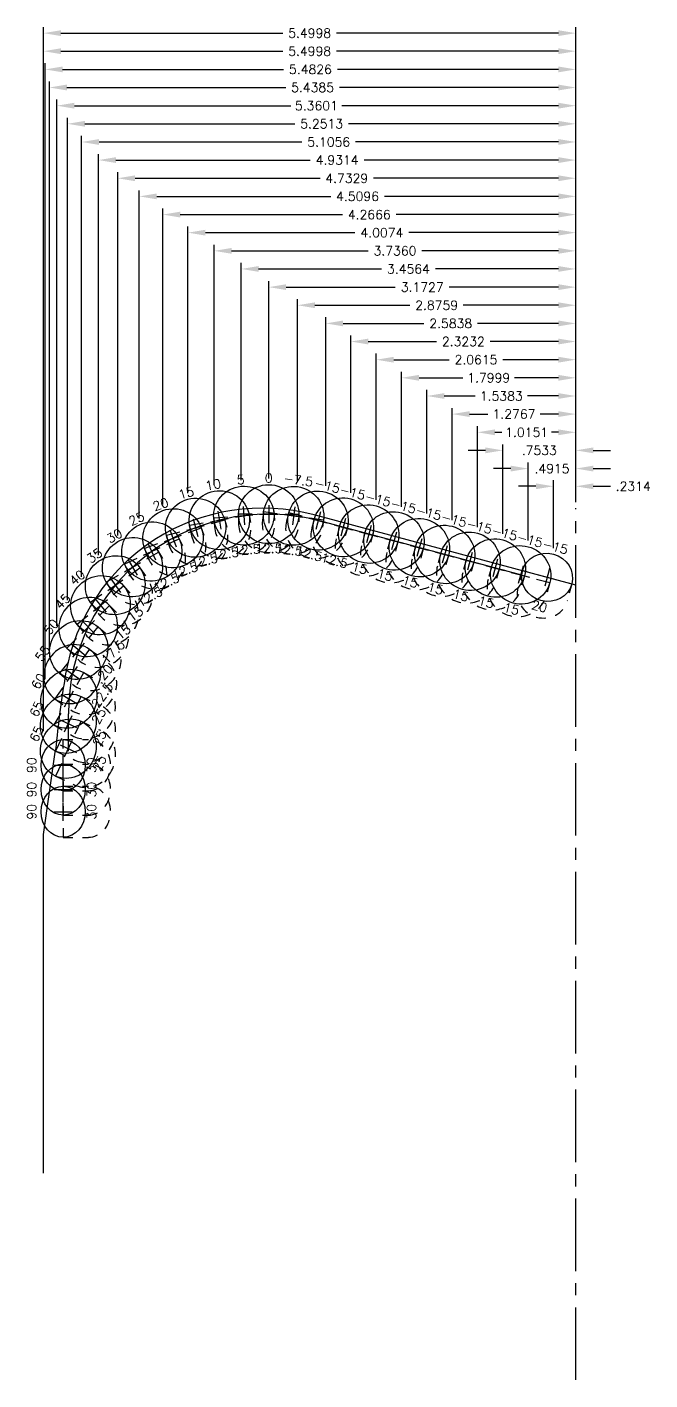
# Model space of a CAD drawing. Extents: x 115.8 to 158.2, y 81.6 to 111.6.
# Drawn here: x 151.77 to 158.2, y 91.73 to 105.71 of the extents above; entities that cross this region are included whole.
import ezdxf
from ezdxf.enums import TextEntityAlignment as Align

# ---------------------------------------------------------------- set-up
doc = ezdxf.new("R2010")
doc.units = 0
doc.header["$MEASUREMENT"] = 0
doc.header["$PDMODE"] = 35
doc.linetypes.add('CENTER2', pattern=[1.125, 0.75, -0.125, 0.125, -0.125])
doc.linetypes.add('HIDDEN2', pattern=[0.1875, 0.125, -0.0625])
doc.layers.get('0').update_dxf_attribs({"linetype": 'CONTINUOUS'})
doc.layers.get('Defpoints').update_dxf_attribs({"color": 10, "linetype": 'CONTINUOUS'})
for name, color, linetype, true_color in [('Blade_1', 30, 'CONTINUOUS', 0xff7f00), ('Blade_3', 7, 'CONTINUOUS', 0x00cc00), ('Blade_5', 7, 'CONTINUOUS', 0x0066cc)]:
    doc.layers.add(name, color=color, linetype=linetype, true_color=true_color)
doc.layers.add('CLine', color=5, linetype='CENTER2')
doc.layers.add('Dims', color=4, linetype='CONTINUOUS')
doc.styles.add('RomanS', font='romans')
doc.dimstyles.get("Standard").update_dxf_attribs({"dimtxt": 0.094, "dimasz": 0.18, "dimexe": 0.0625, "dimexo": 0.0625, "dimgap": 0.045, "dimtad": 0, "dimtih": 1, "dimtoh": 1, "dimdec": 4, "dimzin": 4, "dimdsep": 46, "dimtxsty": 'RomanS', "dimcen": 0.09, "dimazin": 1, "dimtfac": 1, "dimtdec": 4, "dimtofl": 0, "dimtmove": 0, "dimatfit": 1, "dimfxl": 1, "dimtolj": 1, "dimtzin": 0, "dimarcsym": 0})

# ---------------------------------------------------------------- blocks, each defined once
blk = doc.blocks.new('CMark')
at = {"layer": 'CLine'}
for p, q in [((-0.094, 0), (0.094, 0)), ((0, 0.094), (0, -0.094))]:
    blk.add_line(p, q, dxfattribs=at)
blk = doc.blocks.new('1613@15')
for p, q in [((-0.17, 0), (-0.312, 0)), ((0.171, 0), (0.312, 0))]:
    blk.add_line(p, q)
at = {"color": 8, "linetype": 'HIDDEN2', "ltscale": 0.5}
blk.add_line((-0.312, 0), (-0.312, -0.135), dxfattribs=at)
at = {"color": 8, "linetype": 'HIDDEN2', "ltscale": 0.5, "flags": 128}
blk.add_lwpolyline([(0.312, 0), (0.312, -0.135)], dxfattribs=at)
blk.add_ellipse((0, 0), major_axis=(-0.312, 0), ratio=0.965926, start_param=-3.141592653589793, end_param=3.141592653589793)
at = {"color": 8, "linetype": 'HIDDEN2', "ltscale": 0.5}
blk.add_ellipse((0, -0.135), major_axis=(-0.312, 0), ratio=0.965926, start_param=0, end_param=3.141593, dxfattribs=at)
blk.add_blockref('CMark', (0, 0))
at = {"style": 'RomanS'}
blk.add_text('15', height=0.094, dxfattribs=at).set_placement((0, -0.364), align=Align.MIDDLE_CENTER)
blk.add_attdef('ANG', text='', height=0.094, dxfattribs=at).set_placement((0, 0.298), align=Align.BOTTOM_CENTER)
blk = doc.blocks.new('1313@20')
for p, q in [((-0.17, 0), (-0.265, 0)), ((0.171, 0), (0.264, 0))]:
    blk.add_line(p, q)
at = {"color": 8, "linetype": 'HIDDEN2', "ltscale": 0.5}
blk.add_line((-0.265, 0), (-0.265, -0.178), dxfattribs=at)
at = {"color": 8, "linetype": 'HIDDEN2', "ltscale": 0.5, "flags": 128}
blk.add_lwpolyline([(0.264, 0), (0.264, -0.178)], dxfattribs=at)
blk.add_ellipse((0, 0), major_axis=(0.264, 0), ratio=0.939693)
at = {"color": 8, "linetype": 'HIDDEN2', "ltscale": 0.5}
blk.add_ellipse((0, -0.178), major_axis=(0.264, 0), ratio=0.939693, start_param=3.141593, end_param=6.283185, dxfattribs=at)
blk.add_blockref('CMark', (0, 0))
at = {"style": 'RomanS'}
blk.add_text('20', height=0.094, dxfattribs=at).set_placement((0, -0.311), align=Align.MIDDLE_CENTER)
blk.add_attdef('ANG', text='', height=0.094, dxfattribs=at).set_placement((0, 0.251), align=Align.BOTTOM_CENTER)
blk = doc.blocks.new('1313@30')
for p, q in [((-0.17, 0), (-0.265, 0)), ((0.171, 0), (0.264, 0))]:
    blk.add_line(p, q)
at = {"color": 8, "linetype": 'HIDDEN2', "ltscale": 0.5}
blk.add_line((-0.265, 0), (-0.265, -0.26), dxfattribs=at)
at = {"color": 8, "linetype": 'HIDDEN2', "ltscale": 0.5, "flags": 128}
blk.add_lwpolyline([(0.264, 0), (0.264, -0.26)], dxfattribs=at)
blk.add_ellipse((0, 0), major_axis=(0.264, 0), ratio=0.866025)
at = {"color": 8, "linetype": 'HIDDEN2', "ltscale": 0.5}
blk.add_ellipse((0, -0.26), major_axis=(0.264, 0), ratio=0.866025, start_param=3.141593, end_param=6.283185, dxfattribs=at)
blk.add_blockref('CMark', (0, 0))
at = {"style": 'RomanS'}
blk.add_text('30', height=0.094, dxfattribs=at).set_placement((0, -0.292), align=Align.MIDDLE_CENTER)
blk.add_attdef('ANG', text='', height=0.094, dxfattribs=at).set_placement((0, 0.251), align=Align.BOTTOM_CENTER)
blk = doc.blocks.new('1613@12.5')
for p, q in [((-0.17, 0), (-0.312, 0)), ((0.171, 0), (0.312, 0))]:
    blk.add_line(p, q)
at = {"color": 8, "linetype": 'HIDDEN2', "ltscale": 0.5}
blk.add_line((-0.312, 0), (-0.312, -0.09), dxfattribs=at)
at = {"color": 8, "linetype": 'HIDDEN2', "ltscale": 0.5, "flags": 128}
blk.add_lwpolyline([(0.312, 0.022), (0.312, -0.09)], dxfattribs=at)
blk.add_ellipse((0, 0), major_axis=(-0.312, 0), ratio=0.97632, start_param=3.141593, end_param=9.424778)
at = {"color": 8, "linetype": 'HIDDEN2', "ltscale": 0.5}
blk.add_ellipse((0, -0.09), major_axis=(-0.312, 0), ratio=0.97632, start_param=0, end_param=3.141593, dxfattribs=at)
blk.add_blockref('CMark', (0, 0))
at = {"style": 'RomanS'}
blk.add_text('12.5', height=0.094, dxfattribs=at).set_placement((0, -0.355), align=Align.MIDDLE_CENTER)
blk.add_attdef('ANG', text='', height=0.094, dxfattribs=at).set_placement((0, 0.298), align=Align.BOTTOM_CENTER)
blk = doc.blocks.new('1613@25')
for p, q in [((-0.17, 0), (-0.312, 0)), ((0.171, 0), (0.312, 0))]:
    blk.add_line(p, q)
at = {"color": 8, "linetype": 'HIDDEN2', "ltscale": 0.5}
blk.add_line((-0.312, 0), (-0.312, -0.22), dxfattribs=at)
at = {"color": 8, "linetype": 'HIDDEN2', "ltscale": 0.5, "flags": 128}
blk.add_lwpolyline([(0.312, 0), (0.312, -0.22)], dxfattribs=at)
blk.add_ellipse((0, 0), major_axis=(-0.312, 0), ratio=0.906308, start_param=-3.141592653589793, end_param=3.141592653589793)
at = {"color": 8, "linetype": 'HIDDEN2', "ltscale": 0.5}
blk.add_ellipse((0, -0.22), major_axis=(-0.312, 0), ratio=0.906308, start_param=0, end_param=3.141593, dxfattribs=at)
blk.add_blockref('CMark', (0, 0))
at = {"style": 'RomanS'}
blk.add_text('25', height=0.094, dxfattribs=at).set_placement((0, -0.356), align=Align.MIDDLE_CENTER)
blk.add_attdef('ANG', text='', height=0.094, dxfattribs=at).set_placement((0, 0.287), align=Align.BOTTOM_CENTER)
blk = doc.blocks.new('1613@20')
for p, q in [((-0.17, 0), (-0.312, 0)), ((0.171, 0), (0.312, 0))]:
    blk.add_line(p, q)
at = {"color": 8, "linetype": 'HIDDEN2', "ltscale": 0.5}
blk.add_line((-0.312, 0), (-0.312, -0.178), dxfattribs=at)
at = {"color": 8, "linetype": 'HIDDEN2', "ltscale": 0.5, "flags": 128}
blk.add_lwpolyline([(0.312, 0), (0.312, -0.178)], dxfattribs=at)
blk.add_ellipse((0, 0), major_axis=(-0.312, 0), ratio=0.939693, start_param=-3.141592653589793, end_param=3.141592653589793)
at = {"color": 8, "linetype": 'HIDDEN2', "ltscale": 0.5}
blk.add_ellipse((0, -0.178), major_axis=(-0.312, 0), ratio=0.939693, start_param=0, end_param=3.141593, dxfattribs=at)
blk.add_blockref('CMark', (0, 0))
at = {"style": 'RomanS'}
blk.add_text('20', height=0.094, dxfattribs=at).set_placement((0, -0.356), align=Align.MIDDLE_CENTER)
blk.add_attdef('ANG', text='', height=0.094, dxfattribs=at).set_placement((0, 0.298), align=Align.BOTTOM_CENTER)
blk = doc.blocks.new('1613@22.5')
for p, q in [((-0.17, 0), (-0.312, 0)), ((0.171, 0), (0.312, 0))]:
    blk.add_line(p, q)
at = {"color": 8, "linetype": 'HIDDEN2', "ltscale": 0.5}
blk.add_line((-0.312, 0), (-0.312, -0.178), dxfattribs=at)
at = {"color": 8, "linetype": 'HIDDEN2', "ltscale": 0.5, "flags": 128}
blk.add_lwpolyline([(0.312, 0), (0.312, -0.178)], dxfattribs=at)
at = {"extrusion": (0, 0, -1)}
blk.add_ellipse((0, 0), major_axis=(-0.312, 0), ratio=0.92388, start_param=-3.141592653589793, end_param=3.141592653589793, dxfattribs=at)
at = {"color": 8, "linetype": 'HIDDEN2', "ltscale": 0.5}
blk.add_ellipse((0, -0.199), major_axis=(0.312, 0), ratio=0.92388, start_param=3.141593, end_param=6.283185, dxfattribs=at)
blk.add_blockref('CMark', (0, 0))
at = {"style": 'RomanS'}
blk.add_text('22.5', height=0.094, dxfattribs=at).set_placement((0, -0.377), align=Align.MIDDLE_CENTER)
blk.add_attdef('ANG', text='', height=0.094, dxfattribs=at).set_placement((0, 0.298), align=Align.BOTTOM_CENTER)
blk = doc.blocks.new('*D117')
at = {"layer": 'Defpoints', "color": 0, "transparency": 16777216}
for p in [(157.203, 100.963), (157.435, 100.737), (157.203, 100.263)]:
    blk.add_point(p, dxfattribs=at)
at = {"layer": 'Dims', "color": 0, "lineweight": -2, "transparency": 16777216}
for p, q in [((157.023, 100.963), (156.843, 100.963)), ((157.203, 100.325), (157.203, 101.026)), ((157.435, 100.8), (157.435, 101.026)), ((157.615, 100.963), (157.795, 100.963))]:
    blk.add_line(p, q, dxfattribs=at)
at = {"layer": 'Dims', "color": 0, "transparency": 16777216}
for points in [[(157.023, 100.993), (157.023, 100.933), (157.203, 100.963)], [(157.615, 100.993), (157.615, 100.933), (157.435, 100.963)]]:
    blk.add_solid(points, dxfattribs=at)
at = {"layer": 'Dims', "color": 0, "transparency": 16777216, "insert": (158.028, 100.963), "char_height": 0.094, "attachment_point": 5, "style": 'RomanS'}
blk.add_mtext('\\A1;.2314', dxfattribs=at)
blk = doc.blocks.new('*D118')
at = {"layer": 'Defpoints', "color": 0, "transparency": 16777216}
for p in [(156.943, 101.146), (157.435, 100.737), (156.943, 100.339)]:
    blk.add_point(p, dxfattribs=at)
at = {"layer": 'Dims', "color": 0, "lineweight": -2, "transparency": 16777216}
for p, q in [((156.763, 101.146), (156.583, 101.146)), ((156.943, 100.402), (156.943, 101.209)), ((157.435, 100.8), (157.435, 101.209)), ((157.615, 101.146), (157.795, 101.146))]:
    blk.add_line(p, q, dxfattribs=at)
at = {"layer": 'Dims', "color": 0, "transparency": 16777216}
for points in [[(156.763, 101.176), (156.763, 101.116), (156.943, 101.146)], [(157.615, 101.176), (157.615, 101.116), (157.435, 101.146)]]:
    blk.add_solid(points, dxfattribs=at)
at = {"layer": 'Dims', "color": 0, "transparency": 16777216, "insert": (157.189, 101.146), "char_height": 0.094, "attachment_point": 5, "style": 'RomanS'}
blk.add_mtext('\\A1;.4915', dxfattribs=at)
blk = doc.blocks.new('*D119')
at = {"layer": 'Defpoints', "color": 0, "transparency": 16777216}
for p in [(156.681, 101.334), (157.435, 100.737), (156.681, 100.41)]:
    blk.add_point(p, dxfattribs=at)
at = {"layer": 'Dims', "color": 0, "lineweight": -2, "transparency": 16777216}
for p, q in [((156.681, 100.472), (156.681, 101.396)), ((157.435, 100.8), (157.435, 101.396)), ((156.501, 101.334), (156.321, 101.334)), ((157.615, 101.334), (157.795, 101.334))]:
    blk.add_line(p, q, dxfattribs=at)
at = {"layer": 'Dims', "color": 0, "transparency": 16777216}
for points in [[(156.501, 101.364), (156.501, 101.304), (156.681, 101.334)], [(157.615, 101.364), (157.615, 101.304), (157.435, 101.334)]]:
    blk.add_solid(points, dxfattribs=at)
at = {"layer": 'Dims', "color": 0, "transparency": 16777216, "insert": (157.058, 101.334), "char_height": 0.094, "attachment_point": 5, "style": 'RomanS'}
blk.add_mtext('\\A1;.7533', dxfattribs=at)
blk = doc.blocks.new('*D120')
at = {"layer": 'Defpoints', "color": 0, "transparency": 16777216}
for p in [(156.419, 101.521), (157.435, 100.737), (156.419, 100.48)]:
    blk.add_point(p, dxfattribs=at)
at = {"layer": 'Dims', "color": 0, "lineweight": -2, "transparency": 16777216}
for p, q in [((156.419, 100.542), (156.419, 101.584)), ((156.599, 101.521), (156.669, 101.521)), ((157.255, 101.521), (157.185, 101.521)), ((157.435, 100.8), (157.435, 101.584))]:
    blk.add_line(p, q, dxfattribs=at)
at = {"layer": 'Dims', "color": 0, "transparency": 16777216}
for points in [[(156.599, 101.551), (156.599, 101.491), (156.419, 101.521)], [(157.255, 101.551), (157.255, 101.491), (157.435, 101.521)]]:
    blk.add_solid(points, dxfattribs=at)
at = {"layer": 'Dims', "color": 0, "transparency": 16777216, "insert": (156.927, 101.521), "char_height": 0.094, "attachment_point": 5, "style": 'RomanS'}
blk.add_mtext('\\A1;1.0151', dxfattribs=at)
blk = doc.blocks.new('*D121')
at = {"layer": 'Defpoints', "color": 0, "transparency": 16777216}
for p in [(156.158, 101.709), (157.435, 100.737), (156.158, 100.55)]:
    blk.add_point(p, dxfattribs=at)
at = {"layer": 'Dims', "color": 0, "lineweight": -2, "transparency": 16777216}
for p, q in [((156.158, 100.612), (156.158, 101.771)), ((156.338, 101.709), (156.525, 101.709)), ((157.255, 101.709), (157.067, 101.709)), ((157.435, 100.8), (157.435, 101.771))]:
    blk.add_line(p, q, dxfattribs=at)
at = {"layer": 'Dims', "color": 0, "transparency": 16777216}
for points in [[(156.338, 101.739), (156.338, 101.679), (156.158, 101.709)], [(157.255, 101.739), (157.255, 101.679), (157.435, 101.709)]]:
    blk.add_solid(points, dxfattribs=at)
at = {"layer": 'Dims', "color": 0, "transparency": 16777216, "insert": (156.796, 101.709), "char_height": 0.094, "attachment_point": 5, "style": 'RomanS'}
blk.add_mtext('\\A1;1.2767', dxfattribs=at)
blk = doc.blocks.new('*D122')
at = {"layer": 'Defpoints', "color": 0, "transparency": 16777216}
for p in [(155.896, 101.896), (157.435, 100.737), (155.896, 100.62)]:
    blk.add_point(p, dxfattribs=at)
at = {"layer": 'Dims', "color": 0, "lineweight": -2, "transparency": 16777216}
for p, q in [((155.896, 100.682), (155.896, 101.959)), ((157.435, 100.8), (157.435, 101.959)), ((156.076, 101.896), (156.394, 101.896)), ((157.255, 101.896), (156.936, 101.896))]:
    blk.add_line(p, q, dxfattribs=at)
at = {"layer": 'Dims', "color": 0, "transparency": 16777216}
for points in [[(156.076, 101.926), (156.076, 101.866), (155.896, 101.896)], [(157.255, 101.926), (157.255, 101.866), (157.435, 101.896)]]:
    blk.add_solid(points, dxfattribs=at)
at = {"layer": 'Dims', "color": 0, "transparency": 16777216, "insert": (156.665, 101.896), "char_height": 0.094, "attachment_point": 5, "style": 'RomanS'}
blk.add_mtext('\\A1;1.5383', dxfattribs=at)
blk = doc.blocks.new('*D123')
at = {"layer": 'Defpoints', "color": 0, "transparency": 16777216}
for p in [(155.635, 102.084), (155.635, 100.69), (157.435, 100.737)]:
    blk.add_point(p, dxfattribs=at)
at = {"layer": 'Dims', "color": 0, "lineweight": -2, "transparency": 16777216}
for p, q in [((155.635, 100.752), (155.635, 102.146)), ((155.815, 102.084), (156.266, 102.084)), ((157.255, 102.084), (156.803, 102.084)), ((157.435, 100.8), (157.435, 102.146))]:
    blk.add_line(p, q, dxfattribs=at)
at = {"layer": 'Dims', "color": 0, "transparency": 16777216}
for points in [[(155.815, 102.114), (155.815, 102.054), (155.635, 102.084)], [(157.255, 102.114), (157.255, 102.054), (157.435, 102.084)]]:
    blk.add_solid(points, dxfattribs=at)
at = {"layer": 'Dims', "color": 0, "transparency": 16777216, "insert": (156.535, 102.084), "char_height": 0.094, "attachment_point": 5, "style": 'RomanS'}
blk.add_mtext('\\A1;1.7999', dxfattribs=at)
blk = doc.blocks.new('*D124')
at = {"layer": 'Defpoints', "color": 0, "transparency": 16777216}
for p in [(155.373, 102.271), (155.373, 100.76), (157.435, 100.737)]:
    blk.add_point(p, dxfattribs=at)
at = {"layer": 'Dims', "color": 0, "lineweight": -2, "transparency": 16777216}
for p, q in [((155.373, 100.823), (155.373, 102.334)), ((155.553, 102.271), (156.126, 102.271)), ((157.255, 102.271), (156.682, 102.271)), ((157.435, 100.8), (157.435, 102.334))]:
    blk.add_line(p, q, dxfattribs=at)
at = {"layer": 'Dims', "color": 0, "transparency": 16777216}
for points in [[(155.553, 102.301), (155.553, 102.241), (155.373, 102.271)], [(157.255, 102.301), (157.255, 102.241), (157.435, 102.271)]]:
    blk.add_solid(points, dxfattribs=at)
at = {"layer": 'Dims', "color": 0, "transparency": 16777216, "insert": (156.404, 102.271), "char_height": 0.094, "attachment_point": 5, "style": 'RomanS'}
blk.add_mtext('\\A1;2.0615', dxfattribs=at)
blk = doc.blocks.new('*D125')
at = {"layer": 'Defpoints', "color": 0, "transparency": 16777216}
for p in [(155.111, 102.459), (155.111, 100.834), (157.435, 100.737)]:
    blk.add_point(p, dxfattribs=at)
at = {"layer": 'Dims', "color": 0, "lineweight": -2, "transparency": 16777216}
for p, q in [((155.111, 100.896), (155.111, 102.521)), ((157.435, 100.8), (157.435, 102.521)), ((155.291, 102.459), (155.995, 102.459)), ((157.255, 102.459), (156.551, 102.459))]:
    blk.add_line(p, q, dxfattribs=at)
at = {"layer": 'Dims', "color": 0, "transparency": 16777216}
for points in [[(155.291, 102.489), (155.291, 102.429), (155.111, 102.459)], [(157.255, 102.489), (157.255, 102.429), (157.435, 102.459)]]:
    blk.add_solid(points, dxfattribs=at)
at = {"layer": 'Dims', "color": 0, "transparency": 16777216, "insert": (156.273, 102.459), "char_height": 0.094, "attachment_point": 5, "style": 'RomanS'}
blk.add_mtext('\\A1;2.3232', dxfattribs=at)
blk = doc.blocks.new('*D126')
at = {"layer": 'Defpoints', "color": 0, "transparency": 16777216}
for p in [(154.851, 102.646), (154.851, 100.903), (157.435, 100.737)]:
    blk.add_point(p, dxfattribs=at)
at = {"layer": 'Dims', "color": 0, "lineweight": -2, "transparency": 16777216}
for p, q in [((154.851, 100.966), (154.851, 102.709)), ((155.031, 102.646), (155.865, 102.646)), ((157.255, 102.646), (156.42, 102.646)), ((157.435, 100.8), (157.435, 102.709))]:
    blk.add_line(p, q, dxfattribs=at)
at = {"layer": 'Dims', "color": 0, "transparency": 16777216}
for points in [[(155.031, 102.676), (155.031, 102.616), (154.851, 102.646)], [(157.255, 102.676), (157.255, 102.616), (157.435, 102.646)]]:
    blk.add_solid(points, dxfattribs=at)
at = {"layer": 'Dims', "color": 0, "transparency": 16777216, "insert": (156.143, 102.646), "char_height": 0.094, "attachment_point": 5, "style": 'RomanS'}
blk.add_mtext('\\A1;2.5838', dxfattribs=at)
blk = doc.blocks.new('*D127')
at = {"layer": 'Defpoints', "color": 0, "transparency": 16777216}
for p in [(154.559, 102.834), (154.559, 100.96), (157.435, 100.737)]:
    blk.add_point(p, dxfattribs=at)
at = {"layer": 'Dims', "color": 0, "lineweight": -2, "transparency": 16777216}
for p, q in [((154.559, 101.023), (154.559, 102.896)), ((154.739, 102.834), (155.721, 102.834)), ((157.255, 102.834), (156.272, 102.834)), ((157.435, 100.8), (157.435, 102.896))]:
    blk.add_line(p, q, dxfattribs=at)
at = {"layer": 'Dims', "color": 0, "transparency": 16777216}
for points in [[(154.739, 102.864), (154.739, 102.804), (154.559, 102.834)], [(157.255, 102.864), (157.255, 102.804), (157.435, 102.834)]]:
    blk.add_solid(points, dxfattribs=at)
at = {"layer": 'Dims', "color": 0, "transparency": 16777216, "insert": (155.997, 102.834), "char_height": 0.094, "attachment_point": 5, "style": 'RomanS'}
blk.add_mtext('\\A1;2.8759', dxfattribs=at)
blk = doc.blocks.new('*D128')
at = {"layer": 'Defpoints', "color": 0, "transparency": 16777216}
for p in [(154.262, 103.021), (154.262, 100.98), (157.435, 100.737)]:
    blk.add_point(p, dxfattribs=at)
at = {"layer": 'Dims', "color": 0, "lineweight": -2, "transparency": 16777216}
for p, q in [((154.262, 101.042), (154.262, 103.084)), ((157.435, 100.8), (157.435, 103.084)), ((154.442, 103.021), (155.57, 103.021)), ((157.255, 103.021), (156.126, 103.021))]:
    blk.add_line(p, q, dxfattribs=at)
at = {"layer": 'Dims', "color": 0, "transparency": 16777216}
for points in [[(154.442, 103.051), (154.442, 102.991), (154.262, 103.021)], [(157.255, 103.051), (157.255, 102.991), (157.435, 103.021)]]:
    blk.add_solid(points, dxfattribs=at)
at = {"layer": 'Dims', "color": 0, "transparency": 16777216, "insert": (155.848, 103.021), "char_height": 0.094, "attachment_point": 5, "style": 'RomanS'}
blk.add_mtext('\\A1;3.1727', dxfattribs=at)
blk = doc.blocks.new('*D129')
at = {"layer": 'Defpoints', "color": 0, "transparency": 16777216}
for p in [(153.978, 103.209), (153.978, 100.963), (157.435, 100.737)]:
    blk.add_point(p, dxfattribs=at)
at = {"layer": 'Dims', "color": 0, "lineweight": -2, "transparency": 16777216}
for p, q in [((153.978, 101.026), (153.978, 103.271)), ((154.158, 103.209), (155.426, 103.209)), ((157.255, 103.209), (155.986, 103.209)), ((157.435, 100.8), (157.435, 103.271))]:
    blk.add_line(p, q, dxfattribs=at)
at = {"layer": 'Dims', "color": 0, "transparency": 16777216}
for points in [[(154.158, 103.239), (154.158, 103.179), (153.978, 103.209)], [(157.255, 103.239), (157.255, 103.179), (157.435, 103.209)]]:
    blk.add_solid(points, dxfattribs=at)
at = {"layer": 'Dims', "color": 0, "transparency": 16777216, "insert": (155.706, 103.209), "char_height": 0.094, "attachment_point": 5, "style": 'RomanS'}
blk.add_mtext('\\A1;3.4564', dxfattribs=at)
blk = doc.blocks.new('*D130')
at = {"layer": 'Defpoints', "color": 0, "transparency": 16777216}
for p in [(153.699, 103.396), (153.699, 100.913), (157.435, 100.737)]:
    blk.add_point(p, dxfattribs=at)
at = {"layer": 'Dims', "color": 0, "lineweight": -2, "transparency": 16777216}
for p, q in [((153.699, 100.975), (153.699, 103.459)), ((157.435, 100.8), (157.435, 103.459)), ((153.879, 103.396), (155.289, 103.396)), ((157.255, 103.396), (155.844, 103.396))]:
    blk.add_line(p, q, dxfattribs=at)
at = {"layer": 'Dims', "color": 0, "transparency": 16777216}
for points in [[(153.879, 103.426), (153.879, 103.366), (153.699, 103.396)], [(157.255, 103.426), (157.255, 103.366), (157.435, 103.396)]]:
    blk.add_solid(points, dxfattribs=at)
at = {"layer": 'Dims', "color": 0, "transparency": 16777216, "insert": (155.567, 103.396), "char_height": 0.094, "attachment_point": 5, "style": 'RomanS'}
blk.add_mtext('\\A1;3.7360', dxfattribs=at)
blk = doc.blocks.new('*D131')
at = {"layer": 'Defpoints', "color": 0, "transparency": 16777216}
for p in [(153.427, 103.584), (153.427, 100.829), (157.435, 100.737)]:
    blk.add_point(p, dxfattribs=at)
at = {"layer": 'Dims', "color": 0, "lineweight": -2, "transparency": 16777216}
for p, q in [((153.427, 100.891), (153.427, 103.646)), ((157.435, 100.8), (157.435, 103.646)), ((153.607, 103.584), (155.151, 103.584)), ((157.255, 103.584), (155.711, 103.584))]:
    blk.add_line(p, q, dxfattribs=at)
at = {"layer": 'Dims', "color": 0, "transparency": 16777216}
for points in [[(153.607, 103.614), (153.607, 103.554), (153.427, 103.584)], [(157.255, 103.614), (157.255, 103.554), (157.435, 103.584)]]:
    blk.add_solid(points, dxfattribs=at)
at = {"layer": 'Dims', "color": 0, "transparency": 16777216, "insert": (155.431, 103.584), "char_height": 0.094, "attachment_point": 5, "style": 'RomanS'}
blk.add_mtext('\\A1;4.0074', dxfattribs=at)
blk = doc.blocks.new('*D132')
at = {"layer": 'Defpoints', "color": 0, "transparency": 16777216}
for p in [(153.168, 103.771), (153.168, 100.713), (157.435, 100.737)]:
    blk.add_point(p, dxfattribs=at)
at = {"layer": 'Dims', "color": 0, "lineweight": -2, "transparency": 16777216}
for p, q in [((153.168, 100.775), (153.168, 103.834)), ((153.348, 103.771), (155.024, 103.771)), ((157.255, 103.771), (155.579, 103.771)), ((157.435, 100.8), (157.435, 103.834))]:
    blk.add_line(p, q, dxfattribs=at)
at = {"layer": 'Dims', "color": 0, "transparency": 16777216}
for points in [[(153.348, 103.801), (153.348, 103.741), (153.168, 103.771)], [(157.255, 103.801), (157.255, 103.741), (157.435, 103.771)]]:
    blk.add_solid(points, dxfattribs=at)
at = {"layer": 'Dims', "color": 0, "transparency": 16777216, "insert": (155.301, 103.771), "char_height": 0.094, "attachment_point": 5, "style": 'RomanS'}
blk.add_mtext('\\A1;4.2666', dxfattribs=at)
blk = doc.blocks.new('*D133')
at = {"layer": 'Defpoints', "color": 0, "transparency": 16777216}
for p in [(152.925, 103.959), (157.435, 100.737), (152.925, 100.566)]:
    blk.add_point(p, dxfattribs=at)
at = {"layer": 'Dims', "color": 0, "lineweight": -2, "transparency": 16777216}
for p, q in [((152.925, 100.629), (152.925, 104.021)), ((157.435, 100.8), (157.435, 104.021)), ((153.105, 103.959), (154.902, 103.959)), ((157.255, 103.959), (155.458, 103.959))]:
    blk.add_line(p, q, dxfattribs=at)
at = {"layer": 'Dims', "color": 0, "transparency": 16777216}
for points in [[(153.105, 103.989), (153.105, 103.929), (152.925, 103.959)], [(157.255, 103.989), (157.255, 103.929), (157.435, 103.959)]]:
    blk.add_solid(points, dxfattribs=at)
at = {"layer": 'Dims', "color": 0, "transparency": 16777216, "insert": (155.18, 103.959), "char_height": 0.094, "attachment_point": 5, "style": 'RomanS'}
blk.add_mtext('\\A1;4.5096', dxfattribs=at)
blk = doc.blocks.new('*D134')
at = {"layer": 'Defpoints', "color": 0, "transparency": 16777216}
for p in [(152.702, 104.146), (157.435, 100.737), (152.702, 100.391)]:
    blk.add_point(p, dxfattribs=at)
at = {"layer": 'Dims', "color": 0, "lineweight": -2, "transparency": 16777216}
for p, q in [((152.702, 100.454), (152.702, 104.209)), ((157.435, 100.8), (157.435, 104.209)), ((152.882, 104.146), (154.793, 104.146)), ((157.255, 104.146), (155.344, 104.146))]:
    blk.add_line(p, q, dxfattribs=at)
at = {"layer": 'Dims', "color": 0, "transparency": 16777216}
for points in [[(152.882, 104.176), (152.882, 104.116), (152.702, 104.146)], [(157.255, 104.176), (157.255, 104.116), (157.435, 104.146)]]:
    blk.add_solid(points, dxfattribs=at)
at = {"layer": 'Dims', "color": 0, "transparency": 16777216, "insert": (155.068, 104.146), "char_height": 0.094, "attachment_point": 5, "style": 'RomanS'}
blk.add_mtext('\\A1;4.7329', dxfattribs=at)
blk = doc.blocks.new('*D135')
at = {"layer": 'Defpoints', "color": 0, "transparency": 16777216}
for p in [(152.503, 104.334), (157.435, 100.737), (152.503, 100.188)]:
    blk.add_point(p, dxfattribs=at)
at = {"layer": 'Dims', "color": 0, "lineweight": -2, "transparency": 16777216}
for p, q in [((152.503, 100.25), (152.503, 104.396)), ((152.683, 104.334), (154.689, 104.334)), ((157.255, 104.334), (155.249, 104.334)), ((157.435, 100.8), (157.435, 104.396))]:
    blk.add_line(p, q, dxfattribs=at)
at = {"layer": 'Dims', "color": 0, "transparency": 16777216}
for points in [[(152.683, 104.364), (152.683, 104.304), (152.503, 104.334)], [(157.255, 104.364), (157.255, 104.304), (157.435, 104.334)]]:
    blk.add_solid(points, dxfattribs=at)
at = {"layer": 'Dims', "color": 0, "transparency": 16777216, "insert": (154.969, 104.334), "char_height": 0.094, "attachment_point": 5, "style": 'RomanS'}
blk.add_mtext('\\A1;4.9314', dxfattribs=at)
blk = doc.blocks.new('*D136')
at = {"layer": 'Defpoints', "color": 0, "transparency": 16777216}
for p in [(152.329, 104.521), (157.435, 100.737), (152.329, 99.965)]:
    blk.add_point(p, dxfattribs=at)
at = {"layer": 'Dims', "color": 0, "lineweight": -2, "transparency": 16777216}
for p, q in [((152.329, 100.027), (152.329, 104.584)), ((157.435, 100.8), (157.435, 104.584)), ((152.509, 104.521), (154.604, 104.521)), ((157.255, 104.521), (155.16, 104.521))]:
    blk.add_line(p, q, dxfattribs=at)
at = {"layer": 'Dims', "color": 0, "transparency": 16777216}
for points in [[(152.509, 104.551), (152.509, 104.491), (152.329, 104.521)], [(157.255, 104.551), (157.255, 104.491), (157.435, 104.521)]]:
    blk.add_solid(points, dxfattribs=at)
at = {"layer": 'Dims', "color": 0, "transparency": 16777216, "insert": (154.882, 104.521), "char_height": 0.094, "attachment_point": 5, "style": 'RomanS'}
blk.add_mtext('\\A1;5.1056', dxfattribs=at)
blk = doc.blocks.new('*D137')
at = {"layer": 'Defpoints', "color": 0, "transparency": 16777216}
for p in [(152.183, 104.709), (157.435, 100.737), (152.183, 99.723)]:
    blk.add_point(p, dxfattribs=at)
at = {"layer": 'Dims', "color": 0, "lineweight": -2, "transparency": 16777216}
for p, q in [((152.183, 99.785), (152.183, 104.771)), ((157.435, 100.8), (157.435, 104.771)), ((152.363, 104.709), (154.531, 104.709)), ((157.255, 104.709), (155.087, 104.709))]:
    blk.add_line(p, q, dxfattribs=at)
at = {"layer": 'Dims', "color": 0, "transparency": 16777216}
for points in [[(152.363, 104.739), (152.363, 104.679), (152.183, 104.709)], [(157.255, 104.739), (157.255, 104.679), (157.435, 104.709)]]:
    blk.add_solid(points, dxfattribs=at)
at = {"layer": 'Dims', "color": 0, "transparency": 16777216, "insert": (154.809, 104.709), "char_height": 0.094, "attachment_point": 5, "style": 'RomanS'}
blk.add_mtext('\\A1;5.2513', dxfattribs=at)
blk = doc.blocks.new('*D138')
at = {"layer": 'Defpoints', "color": 0, "transparency": 16777216}
for p in [(152.074, 104.896), (157.435, 100.737), (152.074, 99.459)]:
    blk.add_point(p, dxfattribs=at)
at = {"layer": 'Dims', "color": 0, "lineweight": -2, "transparency": 16777216}
for p, q in [((152.074, 99.522), (152.074, 104.959)), ((152.254, 104.896), (154.49, 104.896)), ((157.255, 104.896), (155.019, 104.896)), ((157.435, 100.8), (157.435, 104.959))]:
    blk.add_line(p, q, dxfattribs=at)
at = {"layer": 'Dims', "color": 0, "transparency": 16777216}
for points in [[(152.254, 104.926), (152.254, 104.866), (152.074, 104.896)], [(157.255, 104.926), (157.255, 104.866), (157.435, 104.896)]]:
    blk.add_solid(points, dxfattribs=at)
at = {"layer": 'Dims', "color": 0, "transparency": 16777216, "insert": (154.755, 104.896), "char_height": 0.094, "attachment_point": 5, "style": 'RomanS'}
blk.add_mtext('\\A1;5.3601', dxfattribs=at)
blk = doc.blocks.new('*D139')
at = {"layer": 'Defpoints', "color": 0, "transparency": 16777216}
for p in [(151.996, 105.084), (157.435, 100.737), (151.996, 99.188)]:
    blk.add_point(p, dxfattribs=at)
at = {"layer": 'Dims', "color": 0, "lineweight": -2, "transparency": 16777216}
for p, q in [((151.996, 99.25), (151.996, 105.146)), ((157.435, 100.8), (157.435, 105.146)), ((152.176, 105.084), (154.438, 105.084)), ((157.255, 105.084), (154.993, 105.084))]:
    blk.add_line(p, q, dxfattribs=at)
at = {"layer": 'Dims', "color": 0, "transparency": 16777216}
for points in [[(152.176, 105.114), (152.176, 105.054), (151.996, 105.084)], [(157.255, 105.114), (157.255, 105.054), (157.435, 105.084)]]:
    blk.add_solid(points, dxfattribs=at)
at = {"layer": 'Dims', "color": 0, "transparency": 16777216, "insert": (154.715, 105.084), "char_height": 0.094, "attachment_point": 5, "style": 'RomanS'}
blk.add_mtext('\\A1;5.4385', dxfattribs=at)
blk = doc.blocks.new('*D140')
at = {"layer": 'Defpoints', "color": 0, "transparency": 16777216}
for p in [(151.952, 105.271), (157.435, 100.737), (151.952, 98.908)]:
    blk.add_point(p, dxfattribs=at)
at = {"layer": 'Dims', "color": 0, "lineweight": -2, "transparency": 16777216}
for p, q in [((151.952, 98.971), (151.952, 105.334)), ((157.435, 100.8), (157.435, 105.334)), ((152.132, 105.271), (154.416, 105.271)), ((157.255, 105.271), (154.971, 105.271))]:
    blk.add_line(p, q, dxfattribs=at)
at = {"layer": 'Dims', "color": 0, "transparency": 16777216}
for points in [[(152.132, 105.301), (152.132, 105.241), (151.952, 105.271)], [(157.255, 105.301), (157.255, 105.241), (157.435, 105.271)]]:
    blk.add_solid(points, dxfattribs=at)
at = {"layer": 'Dims', "color": 0, "transparency": 16777216, "insert": (154.693, 105.271), "char_height": 0.094, "attachment_point": 5, "style": 'RomanS'}
blk.add_mtext('\\A1;5.4826', dxfattribs=at)
blk = doc.blocks.new('*D141')
at = {"layer": 'Defpoints', "color": 0, "transparency": 16777216}
for p in [(151.935, 105.459), (157.435, 100.737), (151.935, 98.629)]:
    blk.add_point(p, dxfattribs=at)
at = {"layer": 'Dims', "color": 0, "lineweight": -2, "transparency": 16777216}
for p, q in [((151.935, 98.691), (151.935, 105.521)), ((152.115, 105.459), (154.407, 105.459)), ((157.255, 105.459), (154.962, 105.459)), ((157.435, 100.8), (157.435, 105.521))]:
    blk.add_line(p, q, dxfattribs=at)
at = {"layer": 'Dims', "color": 0, "transparency": 16777216}
for points in [[(152.115, 105.489), (152.115, 105.429), (151.935, 105.459)], [(157.255, 105.489), (157.255, 105.429), (157.435, 105.459)]]:
    blk.add_solid(points, dxfattribs=at)
at = {"layer": 'Dims', "color": 0, "transparency": 16777216, "insert": (154.685, 105.459), "char_height": 0.094, "attachment_point": 5, "style": 'RomanS'}
blk.add_mtext('\\A1;5.4998', dxfattribs=at)
blk = doc.blocks.new('*D142')
at = {"layer": 'Defpoints', "color": 0, "transparency": 16777216}
for p in [(151.935, 105.646), (157.435, 100.737), (151.935, 98.371)]:
    blk.add_point(p, dxfattribs=at)
at = {"layer": 'Dims', "color": 0, "lineweight": -2, "transparency": 16777216}
for p, q in [((151.935, 98.434), (151.935, 105.709)), ((157.435, 100.8), (157.435, 105.709)), ((152.115, 105.646), (154.407, 105.646)), ((157.255, 105.646), (154.962, 105.646))]:
    blk.add_line(p, q, dxfattribs=at)
at = {"layer": 'Dims', "color": 0, "transparency": 16777216}
for points in [[(152.115, 105.676), (152.115, 105.616), (151.935, 105.646)], [(157.255, 105.676), (157.255, 105.616), (157.435, 105.646)]]:
    blk.add_solid(points, dxfattribs=at)
at = {"layer": 'Dims', "color": 0, "transparency": 16777216, "insert": (154.685, 105.646), "char_height": 0.094, "attachment_point": 5, "style": 'RomanS'}
blk.add_mtext('\\A1;5.4998', dxfattribs=at)
blk = doc.blocks.new('1613@17.5')
for p, q in [((-0.17, 0), (-0.312, 0)), ((0.171, 0), (0.312, 0))]:
    blk.add_line(p, q)
at = {"color": 8, "linetype": 'HIDDEN2', "ltscale": 0.5}
blk.add_line((-0.312, 0), (-0.312, -0.159), dxfattribs=at)
at = {"color": 8, "linetype": 'HIDDEN2', "ltscale": 0.5, "flags": 128}
blk.add_lwpolyline([(0.312, 0), (0.312, -0.159)], dxfattribs=at)
at = {"extrusion": (0, 0, -1)}
blk.add_ellipse((0, 0), major_axis=(-0.312, 0), ratio=0.953717, start_param=-3.141592653589793, end_param=3.141592653589793, dxfattribs=at)
at = {"color": 8, "linetype": 'HIDDEN2', "ltscale": 0.5}
blk.add_ellipse((0, -0.159), major_axis=(0.312, 0), ratio=0.953717, start_param=3.141593, end_param=6.283185, dxfattribs=at)
blk.add_blockref('CMark', (0, 0))
at = {"style": 'RomanS'}
blk.add_text('17.5', height=0.094, dxfattribs=at).set_placement((0, -0.364), align=Align.MIDDLE_CENTER)
blk.add_attdef('ANG', text='', height=0.094, dxfattribs=at).set_placement((0, 0.298), align=Align.BOTTOM_CENTER)

msp = doc.modelspace()

# ---------------------------------------------------------------- linework, layer by layer
for p, q in [((157.43458, 99.94226), (154.73031, 100.66687)), ((151.93458, 97.36339), (152.05958, 98.23839)), ((151.93458, 93.86339), (151.93458, 97.36339))]:
    msp.add_line(p, q)
for centre, radius, start, end in [((154.1965, 98.67465), 2.0625, 75, 170.24), ((162.32709, 97.2761), 10.3125, 170.24, 174.645759)]:
    msp.add_arc(centre, radius, start, end)
at = {"layer": 'CLine'}
msp.add_line((157.43458, 91.7279), (157.43458, 100.73715), dxfattribs=at)
at = {"layer": 'Defpoints'}
for p, q in [((156.87854, 100.04415), (154.7878, 100.60437)), ((152.19148, 98.22497), (152.19148, 98.61215)), ((152.13838, 97.70339), (152.13838, 98.18439))]:
    msp.add_line(p, q, dxfattribs=at)
msp.add_arc((154.25398, 98.61215), 2.0625, 74.999684, 180, dxfattribs=at)

# ---------------------------------------------------------------- block references
at = {"layer": 'Blade_1'}
for name, p, rotation, values in [('1613@12.5', (154.00477, 100.65954), 4.999999999999998, {'ANG': '5'}), ('1613@12.5', (154.77178, 100.6086), 345, {'ANG': '-15'}), ('1613@12.5', (153.27237, 100.42609), 20, {'ANG': '20'}), ('1613@15', (155.55656, 100.39833), 345, {'ANG': '-15'}), ('1613@15', (156.34132, 100.18811), 345, {'ANG': '-15'}), ('1613@15', (152.67633, 99.94066), 35, {'ANG': '35'}), ('1313@20', (157.13883, 100.02252), 345, {'ANG': '-15'}), ('1613@20', (152.29944, 99.27069), 49.99999999999999, {'ANG': '50'}), ('1613@25', (152.19148, 98.50911), 65, {'ANG': '65'}), ('1313@30', (152.13838, 97.82854), 90, {'ANG': '90'})]:
    msp.add_blockref(name, p, dxfattribs=dict(at, rotation=rotation)).add_auto_attribs(values)
at = {"layer": 'Blade_3'}
msp.add_blockref('1613@12.5', (154.2619, 100.67464), dxfattribs=at).add_auto_attribs({'ANG': '0'})
for name, p, rotation, values in [('1613@12.5', (153.50611, 100.53429), 15, {'ANG': '15'}), ('1613@12.5', (155.03246, 100.53882), 345, {'ANG': '-15'}), ('1613@15', (155.81815, 100.32829), 345, {'ANG': '-15'}), ('1613@12.5', (152.85422, 100.12694), 29.99999999999999, {'ANG': '30'}), ('1613@15', (156.60311, 100.11795), 345, {'ANG': '-15'}), ('1613@17.5', (152.39676, 99.50917), 45, {'ANG': '45'}), ('1613@25', (152.19729, 98.7668), 59.99999999999999, {'ANG': '60'}), ('1313@30', (152.13838, 98.08054), 90, {'ANG': '90'})]:
    msp.add_blockref(name, p, dxfattribs=dict(at, rotation=rotation)).add_auto_attribs(values)
at = {"layer": 'Blade_5'}
for name, p, rotation, values in [('1613@12.5', (153.75152, 100.61251), 10, {'ANG': '10'}), ('1613@12.5', (154.5189, 100.65757), 352.5, {'ANG': '-7.5'}), ('1613@15', (155.29497, 100.46848), 345, {'ANG': '-15'}), ('1613@12.5', (153.05393, 100.28959), 25, {'ANG': '25'}), ('1613@15', (156.07973, 100.25815), 345, {'ANG': '-15'}), ('1613@15', (156.86496, 100.04779), 345, {'ANG': '-15'}), ('1613@15', (152.52305, 99.73366), 40, {'ANG': '40'}), ('1613@22.5', (152.2326, 99.02194), 55, {'ANG': '55'}), ('1613@25', (152.19148, 98.25137), 65, {'ANG': '65'}), ('1313@30', (152.13838, 97.59954), 90, {'ANG': '90'})]:
    msp.add_blockref(name, p, dxfattribs=dict(at, rotation=rotation)).add_auto_attribs(values)

# ---------------------------------------------------------------- dimensions: what is measured, and where the dimension line sits
at = {"layer": 'Dims'}
for base, p1, p2, picture, middle in [((151.93479, 105.64616), (157.43458, 100.73715), (151.93479, 98.37106), '*D142', (154.68469, 105.64616)), ((151.93479, 105.45866), (157.43458, 100.73715), (151.93479, 98.62881), '*D141', (154.68469, 105.45866)), ((151.95201, 105.27116), (157.43458, 100.73715), (151.95201, 98.90841), '*D140', (154.69329, 105.27116)), ((151.9961, 105.08366), (157.43458, 100.73715), (151.9961, 99.18754), '*D139', (154.71534, 105.08366)), ((152.07448, 104.89616), (157.43458, 100.73715), (152.07448, 99.45944), '*D138', (154.75453, 104.89616)), ((152.18332, 104.70866), (157.43458, 100.73715), (152.18332, 99.72261), '*D137', (154.80895, 104.70866)), ((152.32902, 104.52116), (157.43458, 100.73715), (152.32902, 99.96489), '*D136', (154.8818, 104.52116)), ((152.50319, 104.33366), (157.43458, 100.73715), (152.50319, 100.18792), '*D135', (154.96889, 104.33366)), ((152.70167, 104.14616), (157.43458, 100.73715), (152.70167, 100.39116), '*D134', (155.06812, 104.14616)), ((152.92499, 103.95866), (157.43458, 100.73715), (152.92499, 100.56611), '*D133', (155.17979, 103.95866)), ((153.16802, 103.77116), (157.43458, 100.73715), (153.16802, 100.71279), '*D132', (155.3013, 103.77116)), ((153.42715, 103.58366), (157.43458, 100.73715), (153.42715, 100.82899), '*D131', (155.43086, 103.58366)), ((153.69854, 103.39616), (157.43458, 100.73715), (153.69854, 100.91298), '*D130', (155.56656, 103.39616)), ((153.97817, 103.20866), (157.43458, 100.73715), (153.97817, 100.96348), '*D129', (155.70638, 103.20866)), ((154.2619, 103.02116), (157.43458, 100.73715), (154.2619, 100.97974), '*D128', (155.84824, 103.02116)), ((154.558728, 102.833662), (157.43458, 100.737147), (154.558728, 100.960058), '*D127', (155.996654, 102.833662)), ((154.85075, 102.64616), (157.43458, 100.73715), (154.85075, 100.9033), '*D126', (156.14266, 102.64616)), ((155.111427, 102.458662), (157.43458, 100.737147), (155.111427, 100.833519), '*D125', (156.273003, 102.458662)), ((155.37309, 102.27116), (157.43458, 100.73715), (155.37309, 100.76004), '*D124', (156.40384, 102.27116)), ((155.63468, 102.08366), (157.43458, 100.73715), (155.63468, 100.6899), '*D123', (156.53463, 102.08366)), ((155.89627, 101.89616), (157.43458, 100.73715), (155.89627, 100.61986), '*D122', (156.66543, 101.89616)), ((156.15785, 101.70866), (157.43458, 100.73715), (156.15785, 100.54972), '*D121', (156.79622, 101.70866)), ((156.41944, 101.52116), (157.43458, 100.73715), (156.41944, 100.47968), '*D120', (156.92701, 101.52116)), ((156.68124, 101.33366), (157.43458, 100.73715), (156.68124, 100.40952), '*D119', (157.05791, 101.33366)), ((156.94309, 101.14616), (157.43458, 100.73715), (156.94309, 100.33935), '*D118', (157.18883, 101.14616))]:
    dim = msp.add_linear_dim(base=base, p1=p1, p2=p2, dimstyle='Standard', dxfattribs=at)
    dim.commit()
    dim.dimension.update_dxf_attribs({"geometry": picture, "text_midpoint": middle})
dim = msp.add_linear_dim(base=(157.20316, 100.96321), p1=(157.43458, 100.73715), p2=(157.20316, 100.2626), dimstyle='Standard', dxfattribs=at)
dim.commit()
dim.dimension.update_dxf_attribs({"geometry": '*D117', "text_midpoint": (158.02758, 100.96321), "dimtype": 160})

doc.saveas('drawing.dxf')
